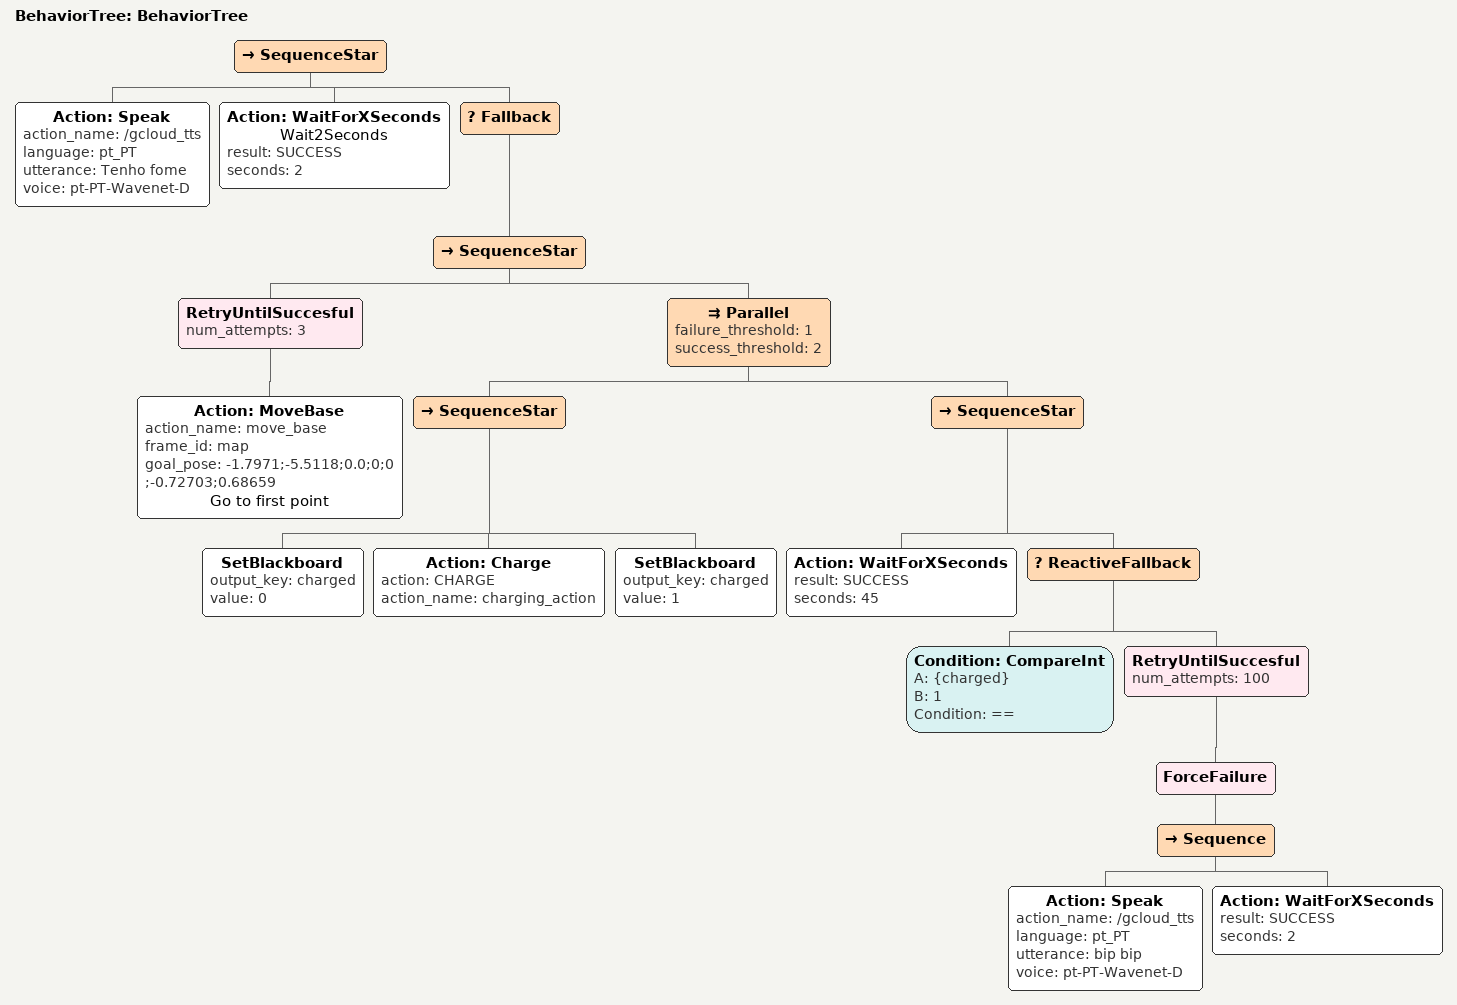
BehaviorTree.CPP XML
<?xml version="1.0"?>
<root main_tree_to_execute="BehaviorTree">
    <BehaviorTree ID="BehaviorTree">
        <SequenceStar>
            <Action ID="Speak" action_name="/gcloud_tts" language="pt_PT" utterance="Tenho fome" voice="pt-PT-Wavenet-D"/>
            <Action ID="WaitForXSeconds" name="Wait2Seconds" result="SUCCESS" seconds="2"/>
            <Fallback>
                <SequenceStar>
                    <RetryUntilSuccesful num_attempts="3">
                        <Action ID="MoveBase" action_name="move_base" frame_id="map" goal_pose="-1.7971;-5.5118;0.0;0;0;-0.72703;0.68659" name="Go to first point"/>
                    </RetryUntilSuccesful>
                    <Parallel failure_threshold="1" success_threshold="2">
                        <SequenceStar>
                            <SetBlackboard output_key="charged" value="0"/>
                            <Action ID="Charge" action="CHARGE" action_name="charging_action"/>
                            <SetBlackboard output_key="charged" value="1"/>
                        </SequenceStar>
                        <SequenceStar>
                            <Action ID="WaitForXSeconds" result="SUCCESS" seconds="45"/>
                            <ReactiveFallback>
                                <Condition A="{charged}" B="1" Condition="==" ID="CompareInt"/>
                                <RetryUntilSuccesful num_attempts="100">
                                    <ForceFailure>
                                        <Sequence>
                                            <Action ID="Speak" action_name="/gcloud_tts" language="pt_PT" utterance="bip bip" voice="pt-PT-Wavenet-D"/>
                                            <Action ID="WaitForXSeconds" result="SUCCESS" seconds="2"/>
                                        </Sequence>
                                    </ForceFailure>
                                </RetryUntilSuccesful>
                            </ReactiveFallback>
                        </SequenceStar>
                    </Parallel>
                </SequenceStar>
            </Fallback>
        </SequenceStar>
    </BehaviorTree>
</root>
